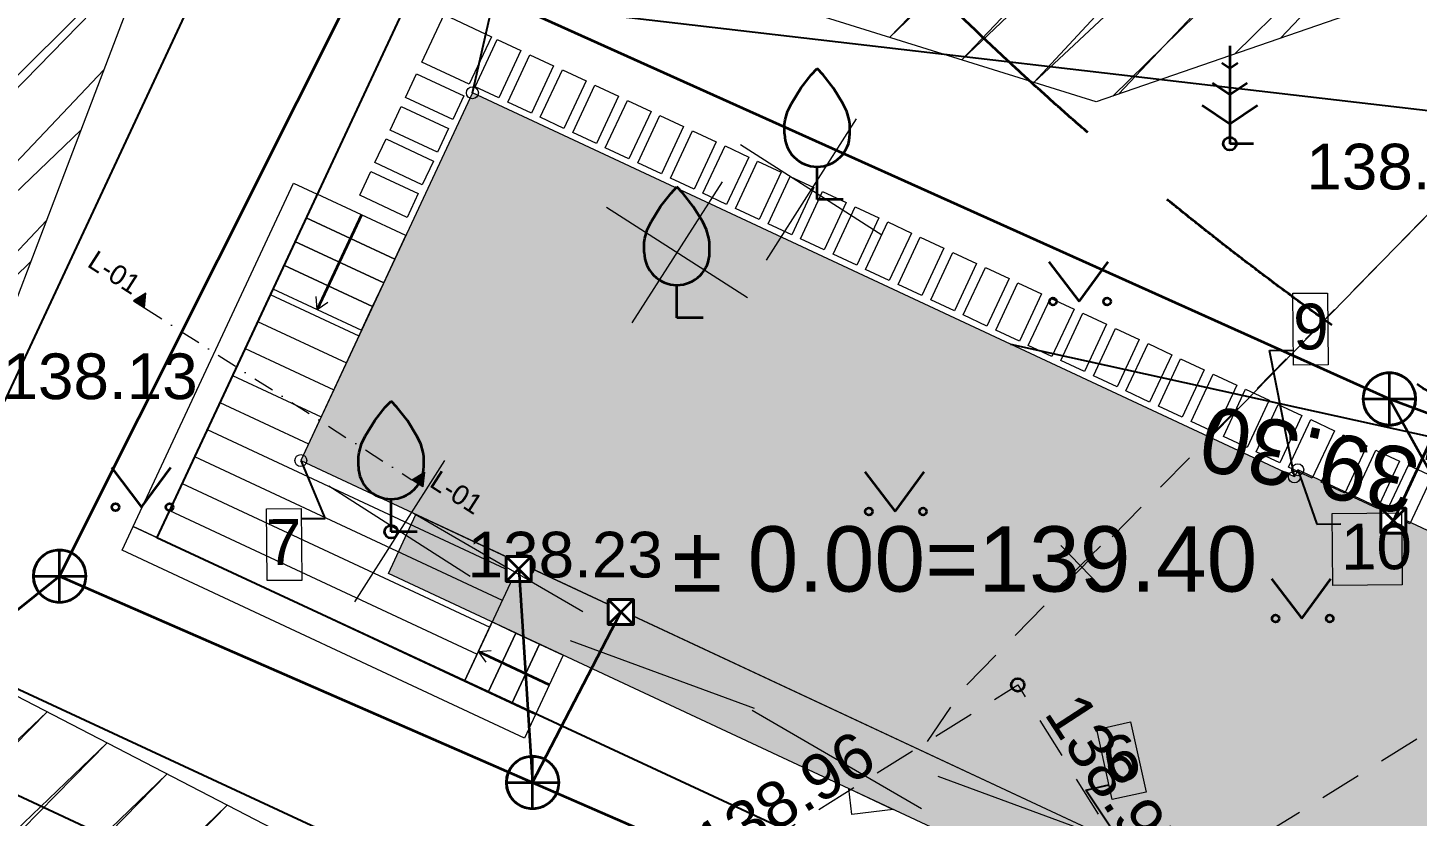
# Model space of a CAD drawing. Header units: millimetres. Extents: x 368386 to 996118, y -334862 to 250838.
# Drawn here: x 755429 to 776710, y -92788 to -80723 of the extents above; entities that cross this region are included whole.
import ezdxf

# ---------------------------------------------------------------- set-up
doc = ezdxf.new("R2010")
doc.units = ezdxf.units.MM
doc.header["$MEASUREMENT"] = 0
doc.set_wipeout_variables(frame=1)
for name, pattern in [('Dot & Dashed', [670.277762413025, 317.49999999993, -176.3888888888499, 0, -176.3888735242451]), ('HIDDEN', [4762.5, 3175, -1587.5]), ('Katkoviiva', [6000, 3000, -3000]), ('Long Dashed', [1058.3333015441901, 634.9999904632571, -423.333311080933]), ('Wipeout_Contour', [1000, 0, -1000])]:
    doc.linetypes.add(name, pattern=pattern)
for name, color, linetype, lineweight in [('_ASENDIPLAAN_Pen_No__1', 7, 'Continuous', 13), ('New__ASENDIPLAAN_Pen_No__1', 7, 'Continuous', 13), ('New__ASENDIPLAAN_Pen_No__101', 252, 'Continuous', 13), ('New__ASENDIPLAAN_Pen_No__20', 1, 'Continuous', 0), ('New_ei pindi_Pen_No__7', 7, 'Continuous', 35), ('New_HALJASTUS#1_Pen_No__7', 7, 'Continuous', 35), ('New_KANAL_ELEMENDID_Pen_No__7', 7, 'Continuous', 35), ('New_Kanal_proj_kinnistu_Pen_No__36', 34, 'Continuous', 35), ('New_Kanal_proj_kinnistu_Pen_No__75', 6, 'Continuous', 20), ('New_korgus-EH2000#1_Pen_No__1', 7, 'Continuous', 13), ('New_korgus-EH2000#1_Pen_No__7', 7, 'Continuous', 35), ('New_KTRASS_Pen_No__75', 6, 'Continuous', 20), ('New_LIKV_TORUSTIK_Pen_No__1', 7, 'Continuous', 13), ('New_likvideeritav_Pen_No__1', 7, 'Continuous', 13), ('New_PUU_Pen_No__7', 7, 'Continuous', 35), ('New_Sade_rek_Pen_No__84', 114, 'Continuous', 35), ('New_Shell - Roof_Pen_No__2', 8, 'Continuous', 15), ('New_Shell - Roof_Pen_No__22', 8, 'Continuous', 35), ('PP_Pen_No__1', 7, 'Continuous', 13)]:
    doc.layers.add(name, color=color, linetype=linetype, lineweight=lineweight)
for name, color, linetype in [('_uusvertikaal', 5, 'Continuous'), ('New_KANAL_ELEMENDID', 7, 'Continuous'), ('PP', 7, 'Continuous')]:
    doc.layers.add(name, color=color, linetype=linetype)
doc.layers.add('New__ASENDIPLAAN_Pen_No__63', color=7, linetype='Continuous', lineweight=18, true_color=0xff9955)
doc.styles.add('GENERATED_STYLE_1', font='arial.ttf')
doc.linetypes.add('Kanal11', pattern='A,0,[1,TRN_EP_AS-4-01_V01_Asendiplaan1.Shx,S=13.49206349206349,R=0,X=0,Y=0],-2650,0', length=2650)
doc.linetypes.add('Ristid', pattern='A,0,[3,TRN_EP_AS-4-01_V01_Asendiplaan1.Shx,S=2000,R=0,X=0,Y=0],-2000,0', length=2000)
doc.linetypes.add('Sade1', pattern='A,0,[5,TRN_EP_AS-4-01_V01_Asendiplaan1.Shx,S=13.49206349206349,R=0,X=0,Y=0],-2600,0', length=2600)
doc.dimstyles.new('GENERATED_STYLE__3', dxfattribs={"dimtxt": 0.18, "dimasz": 364.8, "dimexe": 0.18, "dimexo": 0.0625, "dimgap": 0, "dimtad": 0, "dimtih": 1, "dimtoh": 1, "dimdec": 4, "dimzin": 0, "dimdsep": 46, "dimcen": 0.09, "dimadec": 0, "dimazin": 0, "dimtfac": 1, "dimtdec": 4, "dimtmove": 0, "dimatfit": 3, "dimldrblk": 'ARROWHEAD_1', "dimfxl": 1, "dimtolj": 1, "dimtzin": 0, "dimarcsym": 0})

# ---------------------------------------------------------------- blocks, each defined once
blk = doc.blocks.new('ARROWHEAD_1')
at = {"color": 0, "linetype": 'Continuous', "lineweight": 0}
blk.add_line((0, 0), (-1, 0), dxfattribs=at)
blk.add_circle((0, 0), 0.25, dxfattribs=at)

msp = doc.modelspace()

# ---------------------------------------------------------------- hatches: boundary and pattern name
at = {"layer": 'New__ASENDIPLAAN_Pen_No__101', "linetype": 'Continuous', "lineweight": 13}
for points in [[(762239.0754608883, -81717.8073883311), (759611.2902526327, -87345.1423710473), (771498.7633813295, -92895.52809366302), (772187.9367185284, -93217.31034374949), (772005.8375157724, -93611.02457804781), (776372.9910122907, -105539.1490006911), (778222.9025688719, -104861.8549487247), (780292.6031712887, -110514.8841639626), (781662.7510877745, -110013.2423255468), (785091.104721607, -108758.0452778976), (783999.186293351, -105775.6589518863), (783017.96607535, -103095.6256405611), (783130.6510432892, -103054.3691497121), (779943.5871292617, -94349.4553874816), (783838.9499405967, -92923.27580814679), (784244.6823102512, -92054.40906088245), (779597.3865885144, -89879.39129515957), (777888.9866799245, -89086.5065368821), (777960.7616976176, -88927.05737923353), (777182.1131716396, -88562.8314138184), (774880.2353886385, -87486.08930257098), (774828.5836810434, -87596.69704159074), (770479.4059251536, -85565.77290522489)], [(783718.6851109391, -109260.5188344312), (783855.683524185, -110275.2764226526), (777844.2656786232, -112476.191129196), (770992.4465544535, -93762.71221928744), (760952.1495277428, -89074.22774211716), (761375.0248924212, -88168.64854912083), (772187.9367185284, -93217.31034374949), (772005.8375157723, -93611.02457804765), (776372.9910122914, -105539.149000691), (778222.9025688719, -104861.8549487247), (780292.6031712887, -110514.8841639626)]]:
    msp.add_hatch(color=252, dxfattribs=at).paths.add_polyline_path(points)
h = msp.add_hatch(dxfattribs=at)
h.set_pattern_fill('PLANK_FLOOR_0001', color=252, style=0, pattern_type=2)
h.set_pattern_definition([(334.9716365544365, (759852.4755336501, -89665.01993614182), (192.9184902022089, 413.1809000160686), [])])
h.paths.add_polyline_path([(759182.8905091009, -84717.12584927001), (760542.037354485, -85351.72574816272), (759611.2902526327, -87345.1423710473), (762963.855424976, -88910.49016744268), (762117.721696019, -90722.68709733806), (757406.0096782915, -88522.73940204998)])
at = {"layer": 'PP', "linetype": 'Continuous', "lineweight": 0, "true_color": 0x000000}
for points in [[(757047.5173624805, -84898.90569472144), (757215.7879520804, -85007.00291335229), (757239.7498759114, -84784.68371443704)], [(761482.130392035, -87747.70616151104), (761506.092315866, -87525.38696259579), (761313.8598024353, -87639.6089428802)]]:
    msp.add_hatch(color=18, dxfattribs=at).paths.add_polyline_path(points)

# ---------------------------------------------------------------- linework, layer by layer
at = {"layer": '_ASENDIPLAAN_Pen_No__1', "color": 7, "linetype": 'Continuous', "lineweight": 13, "flags": 128}
for points in [[(774805.9569064203, -84785.75578839036), (775337.1406976616, -84781.48000499781), (775345.9949816137, -85881.4543691335), (774814.8111903724, -85885.73015252604)], [(759086.0137867696, -88083.28963540289), (759617.1975780108, -88079.01385201012), (759626.0518619635, -89178.9882161458), (759094.8680707222, -89183.26399953857)], [(771800.6743180695, -91458.87006839334), (772319.4437169667, -91344.62115956369), (772556.0301356702, -92418.88782412377), (772037.2607367729, -92533.13673295343)]]:
    msp.add_lwpolyline(points, close=True, dxfattribs=at)
at = {"layer": 'New__ASENDIPLAAN_Pen_No__1', "color": 7, "linetype": 'Continuous', "lineweight": 13, "flags": 128}
for points in [[(761804.4115205803, -80521.52087538555), (762529.2743148569, -80860.00858487262), (762190.7786165026, -81584.88848710476), (761465.9158222261, -81246.40077761785)], [(762281.3781943547, -81627.20600808796), (762619.8316859374, -80902.32723612984), (762982.2710719159, -81071.55398192105), (762643.8175803333, -81796.43275387923)], [(762779.7323500754, -81859.89278355072), (763118.1858416582, -81135.01401159284), (763480.6252276365, -81304.24075738406), (763142.1717360541, -82029.11952934205)], [(761381.2938948543, -81427.61647618681), (762106.1566891308, -81766.10418567373), (761936.9128343876, -82128.5355828117), (761212.050040111, -81790.0478733248)], [(763278.0865057962, -82092.57955901376), (763616.5399973786, -81367.7007870557), (763978.9793833576, -81536.92753284691), (763640.5258917748, -82261.80630480505)], [(763776.4406615171, -82325.26633447685), (764114.8941530996, -81600.38756251865), (764477.3335390784, -81769.61430830983), (764138.8800474955, -82494.49308026789)], [(762239.0754608883, -81717.8073883311), (759611.2902526327, -87345.1423710473), (771498.7633813295, -92895.52809366302), (772187.9367185284, -93217.31034374949), (772005.8375157724, -93611.02457804781), (776372.9910122907, -105539.1490006911), (778222.9025688719, -104861.8549487247), (780292.6031712887, -110514.8841639626), (781662.7510877745, -110013.2423255468), (785091.104721607, -108758.0452778976), (783999.186293351, -105775.6589518863), (783017.96607535, -103095.6256405611), (783130.6510432892, -103054.3691497121), (779943.5871292617, -94349.4553874816), (783838.9499405967, -92923.27580814679), (784244.6823102512, -92054.40906088245), (779597.3865885144, -89879.39129515957), (777888.9866799245, -89086.5065368821), (777960.7616976176, -88927.05737923353), (777182.1131716396, -88562.8314138184), (774880.2353886385, -87486.08930257098), (774828.5836810434, -87596.69704159074), (770479.4059251536, -85565.77290522489)], [(761148.5835945823, -81925.95964725154), (761873.4463888586, -82264.4473567384), (761704.2025341155, -82626.8787538763), (760979.339739839, -82288.39104438953)], [(764274.7948172379, -82557.95310993955), (764613.2483088203, -81833.07433798142), (764975.687694799, -82002.30108377275), (764637.2342032164, -82727.1798557308)], [(764773.1489729584, -82790.63988540244), (765111.6024645413, -82065.76111344452), (765474.0418505196, -82234.98785923555), (765135.5883589373, -82959.86663119365)], [(765271.5031286792, -83023.32666086522), (765609.9566202618, -82298.44788890716), (765972.3960062407, -82467.6746346984), (765633.9425146581, -83192.55340665678)], [(760915.8732943103, -82424.30281831628), (761640.7360885867, -82762.79052780302), (761471.4922338434, -83125.221924941), (760746.6294395671, -82786.73421545411)], [(765769.8572844003, -83256.01343632831), (766108.3107759826, -82531.1346643702), (766470.7501619615, -82700.36141016141), (766132.2966703788, -83425.24018211961)], [(766268.2114401207, -83488.70021179118), (766606.6649317035, -82763.821439833), (766969.1043176822, -82933.04818562433), (766630.6508260996, -83657.9269575823)], [(760683.1629940383, -82922.64598938062), (761408.0257883148, -83261.1336988675), (761238.7819335717, -83623.5650960055), (760513.9191392951, -83285.07738651859)], [(759859.7974922669, -83267.3683053535), (757406.0096782917, -88522.73940204953), (757043.5702923125, -88353.51265625861), (759497.3581062878, -83098.1415595622)], [(766766.5655958415, -83721.386987254), (767105.0190874244, -82996.5082152961), (767467.4584734029, -83165.73496108715), (767129.0049818204, -83890.6137330452)], [(759690.5707464754, -83629.80769133245), (761049.7175918595, -84264.40759022557), (761218.944337651, -83901.9682042466), (759859.7974922669, -83267.36830535356)], [(767264.9197515622, -83954.07376271691), (767603.373243145, -83229.19499075886), (767965.8126291237, -83398.42173655007), (767627.3591375413, -84123.3005085083)], [(759521.3440006837, -83992.24707731187), (760880.4908460681, -84626.84697620469), (761049.7175918596, -84264.40759022563), (759690.5707464754, -83629.80769133245)], [(767763.2739072833, -84186.76053817978), (768101.7273988657, -83461.8817662218), (768464.1667848444, -83631.10851201299), (768125.713293262, -84355.98728397104)], [(768261.628063004, -84419.4473136428), (768600.0815545866, -83694.56854168476), (768962.5209405655, -83863.79528747596), (768624.0674489826, -84588.6740594339)], [(759352.1172548925, -84354.68646329059), (760711.2641002766, -84989.28636218372), (760880.4908460681, -84626.84697620475), (759521.3440006841, -83992.24707731171)], [(768759.9822187247, -84652.1340891056), (769098.4357103076, -83927.25531714757), (769460.8750962861, -84096.48206293894), (769122.4216047034, -84821.3608348967)], [(769258.3363744454, -84884.82086456838), (769596.7898660281, -84159.94209261046), (769959.229252007, -84329.16883840167), (769620.7757604242, -85054.04761035988)], [(759182.8905091009, -84717.12584927001), (760542.0373544852, -85351.72574816283), (760711.2641002767, -84989.28636218378), (759352.1172548925, -84354.68646329059)], [(769756.6905301663, -85117.50764003144), (770095.144021749, -84392.6288680733), (770457.5834077274, -84561.85561386457), (770119.129916145, -85286.73438582277)], [(770255.0446858872, -85350.19441549429), (770593.4981774697, -84625.31564353645), (770955.9375634483, -84794.54238932763), (770617.4840718659, -85519.4211612855)], [(759182.8905091009, -84717.12584927001), (760542.037354485, -85351.72574816272), (759611.2902526327, -87345.1423710473), (762963.855424976, -88910.49016744268), (762117.721696019, -90722.68709733806), (757406.0096782915, -88522.73940204998)], [(770753.398841608, -85582.8811909571), (771091.8523331905, -84858.00241899927), (771454.2917191692, -85027.22916479043), (771115.8382275866, -85752.1079367483)], [(771251.7529973285, -85815.56796641999), (771590.2064889112, -85090.68919446196), (771952.64587489, -85259.91594025328), (771614.1923833071, -85984.79471221151)], [(771750.1071530494, -86048.25474188305), (772088.560644632, -85323.37596992485), (772451.0000306106, -85492.60271571629), (772112.5465390282, -86217.48148767426)], [(772248.4613087702, -86280.94151734584), (772586.9148003528, -85556.06274538791), (772949.3541863315, -85725.28949117912), (772610.9006947491, -86450.16826313708)], [(772746.8154644909, -86513.62829280867), (773085.2689560736, -85788.74952085085), (773447.7083420523, -85957.97626664194), (773109.2548504695, -86682.85503859994)], [(773245.1696202116, -86746.3150682716), (773583.6231117941, -86021.4362963136), (773946.0624977731, -86190.66304210486), (773607.6090061903, -86915.54181406304)], [(773743.5237759323, -86979.0018437346), (774081.977267515, -86254.12307177646), (774444.4166534938, -86423.3498175679), (774105.9631619112, -87148.22858952584)], [(774241.8779316533, -87211.68861919745), (774580.331423236, -86486.80984723952), (774942.7708092146, -86656.0365930307), (774604.3173176319, -87380.91536498866)], [(774740.2320873741, -87444.37539466025), (775078.6855789566, -86719.49662270231), (775441.1249649352, -86888.72336849364), (775102.6714733526, -87613.60214045146)], [(775238.5862430946, -87677.06217012326), (775577.0397346773, -86952.18339816511), (775939.479120656, -87121.41014395644), (775601.0256290733, -87846.28891591459)], [(775736.9403988154, -87909.74894558621), (776075.3938903982, -87184.87017362803), (776437.833276377, -87354.09691941936), (776099.3797847941, -88078.97569137742)], [(776235.2945545365, -88142.43572104894), (776573.748046119, -87417.55694909109), (776936.1874320977, -87586.78369488228), (776597.733940515, -88311.66246684021)], [(783718.6851109391, -109260.5188344312), (783855.683524185, -110275.2764226526), (777844.2656786232, -112476.191129196), (770992.4465544535, -93762.71221928744), (760952.1495277428, -89074.22774211716), (761375.0248924212, -88168.64854912083), (772187.9367185284, -93217.31034374949), (772005.8375157723, -93611.02457804765), (776372.9910122914, -105539.149000691), (778222.9025688719, -104861.8549487247), (780292.6031712887, -110514.8841639626)], [(757043.5702923125, -88353.51265625861), (763205.0232500108, -91230.40289321257), (763035.7944125164, -91592.84130254625), (756874.3414548178, -88715.95106559232)], [(762117.721696019, -90722.68709733806), (762541.0294955707, -89816.18179441612), (762903.4610680479, -89985.42527367476), (762480.1532684962, -90891.93057659714)], [(762480.1532684962, -90891.93057659714), (762903.4610680478, -89985.42527367522), (763265.8926405251, -90154.66875293387), (762842.5848409733, -91061.17405585622)], [(762842.5848409733, -91061.17405585622), (763265.8926405249, -90154.66875293427), (763628.3242130021, -90323.91223219293), (763205.0164134502, -91230.4175351153)], [(768682.9329565453, -92684.24624943179), (768052.1353206503, -92763.22383640974), (768002.4421972444, -92366.32259951998)]]:
    msp.add_lwpolyline(points, close=True, dxfattribs=at)
at = {"layer": 'New__ASENDIPLAAN_Pen_No__20', "color": 1, "linetype": 'Continuous', "lineweight": 0}
for p, q in [((768119.0700413891, -82116.4370925551), (766737.0422831248, -84279.1183268795)), ((766346.715545095, -82506.76383058484), (768509.396779419, -83888.79158884972)), ((766062.639588301, -83077.71121140203), (764680.6118300366, -85240.39244572642)), ((764290.2850920068, -83468.03794943176), (766452.9663263309, -84850.06570769666)), ((761813.6517978456, -87344.04378557243), (760431.6240395813, -89506.72501989682)), ((760041.2973015514, -87734.37052360215), (762203.9785358756, -89116.39828186705))]:
    msp.add_line(p, q, dxfattribs=at)
at = {"layer": 'New__ASENDIPLAAN_Pen_No__63', "color": 21, "linetype": 'Long Dashed', "lineweight": 18, "true_color": 0xff9955, "flags": 128}
msp.add_lwpolyline([(771359.4469078195, -100597.1704828675), (769046.0939498695, -96910.87955097953), (767772.6257092396, -97710.05182854185), (765455.6257092005, -93990.0518278713), (770590.6257092098, -90779.05182774464), (772669.4861440298, -94116.71294878522), (777517.625709235, -91097.05182771484), (780924.6257092415, -96526.05182818422), (779536.6930580309, -97418.32026048849), (781109.625709181, -99791.05182784895), (775181.6257092247, -103547.0518279011), (772731.6257092713, -99736.05182814697)], close=True, dxfattribs=at)
at = {"layer": 'New_HALJASTUS#1_Pen_No__7', "color": 7, "linetype": 'Continuous', "lineweight": 35}
for p, q in [((771068.7634425082, -84305.28306729445), (771532.1682221799, -84911.98935221235)), ((771532.1682221799, -84911.98935221235), (771977.7497411084, -84305.28306729445)), ((756710.0249743632, -87452.40382711688), (757173.4297540348, -88059.11011203477)), ((757173.4297540348, -88059.11011203477), (757619.0112729634, -87452.40382711688)), ((768249.4677615429, -87517.96884323756), (768712.8725412146, -88124.67512815545)), ((768712.8725412146, -88124.67512815545), (769158.4540601431, -87517.96884323756)), ((774478.1442657656, -89157.09423880378), (774941.5490454372, -89763.80052372167)), ((774941.5490454372, -89763.80052372167), (775387.1305643658, -89157.09423880378))]:
    msp.add_line(p, q, dxfattribs=at)
for centre in [(771131.1448552257, -84911.98935221235), (771959.9264803652, -84911.98935221235), (756772.4063870807, -88059.11011203477), (757601.1880122202, -88059.11011203477), (768311.8491742604, -88124.67512815545), (769140.6307993999, -88124.67512815545), (774540.5256784831, -89763.80052372167), (775369.3073036226, -89763.80052372167)]:
    msp.add_circle(centre, 55.00591521184057, dxfattribs=at)
at = {"layer": 'New_korgus-EH2000#1_Pen_No__7', "color": 7, "linetype": 'Continuous', "lineweight": 35}
for centre in [(773839.6257092787, -82497.05182808737), (760993.6257092592, -88435.05182816932), (770590.6257092098, -90779.05182774464)]:
    msp.add_circle(centre, 99.99999997671694, dxfattribs=at)
at = {"layer": 'New_likvideeritav_Pen_No__1', "color": 7, "linetype": 'Continuous', "lineweight": 13, "flags": 128}
for points in [[(771856.9703161964, -88653.4677120207), (771240.385529284, -89251.3744226007)], [(771847.6312780302, -89260.713459952), (771249.7245674502, -88644.12867373807)]]:
    msp.add_lwpolyline(points, dxfattribs=at)
at = {"layer": 'New_PUU_Pen_No__7', "color": 7, "linetype": 'Continuous', "lineweight": 35}
for p, q in [((773839.6257092787, -80997.05182808737), (773839.6257092787, -82497.05182808737)), ((773839.6257092787, -81347.05182771484), (773715.2074451402, -81264.10631883243)), ((773964.0439734173, -81264.10631883243), (773839.6257092787, -81347.05182771484)), ((773839.6257092787, -81747.05182808737), (773573.0151433342, -81569.31145071337)), ((774106.2362752233, -81569.31145071337), (773839.6257092787, -81747.05182808737)), ((773415.3616405635, -81907.70289349655), (773839.6257092787, -82190.5456059734)), ((773839.6257092787, -82190.5456059734), (774263.889777994, -81907.70289349655)), ((774199.6257092648, -82497.05182808737), (773839.6257092787, -82497.05182808737)), ((767519.6257092135, -83348.05182787875), (767519.6257092135, -82848.05182787875)), ((767919.6257092368, -83348.05182787875), (767519.6257092135, -83348.05182787875)), ((765371.6257091688, -85159.0518285642), (765371.6257091688, -84659.0518285642)), ((765771.6257091921, -85159.0518285642), (765371.6257091688, -85159.0518285642)), ((760993.6257092592, -88435.05182816932), (760993.6257092592, -87935.05182816932)), ((761393.6257092825, -88435.05182816932), (760993.6257092592, -88435.05182816932))]:
    msp.add_line(p, q, dxfattribs=at)
at = {"layer": 'New_PUU_Pen_No__7', "color": 7, "linetype": 'Continuous', "lineweight": 35, "flags": 128}
for points in [[(767019.6257092135, -82348.05182787875), (767019.6257092135, -82198.05182750622), (767029.6257092229, -82133.05182802776), (767064.6257092555, -82003.05182813952), (767124.6257091949, -81883.05182802776), (767269.6257092135, -81648.05182769248), (767429.6257092461, -81443.05182761798), (767519.6257092135, -81348.05182787875)], [(768019.6257092135, -82348.05182787875), (768019.6257092135, -82198.05182750622), (768009.6257092042, -82133.05182802776), (767974.6257091716, -82003.05182813952), (767914.6257092322, -81883.05182802776), (767769.6257092135, -81648.05182769248), (767609.625709181, -81443.05182761798), (767519.6257092135, -81348.05182787875)], [(764871.6257091688, -84159.0518285642), (764871.6257091688, -84009.05182819167), (764881.6257091782, -83944.05182871321), (764916.6257092108, -83814.05182882497), (764976.6257091502, -83694.05182871321), (765121.6257091688, -83459.05182837794), (765281.6257092014, -83254.05182830343), (765371.6257091688, -83159.0518285642)], [(765871.6257091688, -84159.0518285642), (765871.6257091688, -84009.05182819167), (765861.6257091595, -83944.05182871321), (765826.6257091269, -83814.05182882497), (765766.6257091875, -83694.05182871321), (765621.6257091688, -83459.05182837794), (765461.6257091362, -83254.05182830343), (765371.6257091688, -83159.0518285642)], [(760493.6257092592, -87435.05182816932), (760493.6257092592, -87285.0518277968), (760503.6257092685, -87220.05182831833), (760538.6257093011, -87090.05182843009), (760598.6257092406, -86970.05182831833), (760743.6257092592, -86735.05182798306), (760903.6257092918, -86530.05182790855), (760993.6257092592, -86435.05182816932)], [(761493.6257092592, -87435.05182816932), (761493.6257092592, -87285.0518277968), (761483.6257092499, -87220.05182831833), (761448.6257092173, -87090.05182843009), (761388.6257092778, -86970.05182831833), (761243.6257092592, -86735.05182798306), (761083.6257092266, -86530.05182790855), (760993.6257092592, -86435.05182816932)]]:
    msp.add_lwpolyline(points, dxfattribs=at)
at = {"layer": 'New_PUU_Pen_No__7', "color": 7, "linetype": 'Continuous', "lineweight": 35}
for centre in [(767519.6257092135, -82348.05182787875), (765371.6257091688, -84159.0518285642), (760993.6257092592, -87435.05182816932)]:
    msp.add_arc(centre, 500, 180, 0, dxfattribs=at)
at = {"layer": 'New_Shell - Roof_Pen_No__2', "color": 8, "linetype": 'Continuous', "lineweight": 15}
for p, q in [((759862.463931793, -85034.42579871637), (759845.1313815602, -84835.17832764729)), ((759862.463931793, -85034.42579871637), (760026.3510745498, -84919.791700543)), ((762329.3755957949, -90269.43444587708), (762528.623866887, -90252.11109482044)), ((762329.3755957949, -90269.43444587708), (762444.0021272575, -90433.32688105905))]:
    msp.add_line(p, q, dxfattribs=at)
at = {"layer": 'New_Shell - Roof_Pen_No__22', "color": 8, "linetype": 'Continuous', "lineweight": 35}
for p, q in [((760539.3709149589, -83584.66825480008), (759862.463931793, -85034.42579871637)), ((763416.6703132262, -90777.16488365411), (762329.3755957949, -90269.43444587708))]:
    msp.add_line(p, q, dxfattribs=at)
at = {"layer": 'PP_Pen_No__1', "color": 7, "linetype": 'Dot & Dashed', "lineweight": 13}
msp.add_line((757215.7879520804, -85007.00291335229), (761313.8598024353, -87639.6089428802), dxfattribs=at)
at = {"layer": 'PP_Pen_No__1', "color": 7, "linetype": 'Continuous', "lineweight": 13, "flags": 128}
for points in [[(757047.5173624805, -84898.90569472144), (757215.7879520804, -85007.00291335229), (757239.7498759114, -84784.68371443704)], [(761482.130392035, -87747.70616151104), (761313.8598024353, -87639.6089428802), (761506.092315866, -87525.38696259579)]]:
    msp.add_lwpolyline(points, close=True, dxfattribs=at)

# ---------------------------------------------------------------- texts
at = {"layer": '_ASENDIPLAAN_Pen_No__1', "color": 7, "linetype": 'Continuous', "lineweight": 13, "char_height": 700.0000000000002, "style": 'GENERATED_STYLE_1'}
for s, insert, attachment_point, rotation in [('\\A1;9', (774812.9720113284, -85657.24755467569), 7, 0.46119451589819327), ('\\A1;7', (759618.4854621504, -88239.00866865879), 3, 0.4611945159220601), ('\\A1;6', (771988.1178827902, -92309.99404317304), 7, 12.420021719111402)]:
    msp.add_mtext(s, dxfattribs=dict(at, insert=insert, attachment_point=attachment_point, rotation=rotation))
at = {"layer": 'New__ASENDIPLAAN_Pen_No__1', "color": 7, "linetype": 'Continuous', "lineweight": 13, "insert": (769780.0060440439, -88351.35323392646), "char_height": 999.9999999999997, "attachment_point": 2, "style": 'GENERATED_STYLE_1'}
msp.add_mtext('\\A1;± 0.00=139.40', dxfattribs=at)
at = {"layer": 'New_korgus-EH2000#1_Pen_No__1', "color": 7, "linetype": 'Continuous', "lineweight": 13, "char_height": 700.0000000000001, "attachment_point": 1, "style": 'GENERATED_STYLE_1'}
for s, insert in [('\\A1; 138.35 ', (774739.625709302, -82497.05182793835)), ('\\A1; 138.13 ', (754769.6257092135, -85706.05182773719)), ('\\A1; 138.23 ', (761893.6257092825, -88435.05182802031))]:
    msp.add_mtext(s, dxfattribs=dict(at, insert=insert))
for s, insert, rotation in [('\\A1; 138.97 ', (771421.3192560854, -90604.44704508876), 302.98740163482853), ('\\A1; 138.96 ', (765330.65527251, -93164.92621196975), 31.853438246528977)]:
    msp.add_mtext(s, dxfattribs=dict(at, insert=insert, rotation=rotation))
at = {"layer": 'PP_Pen_No__1', "color": 7, "lineweight": 13, "char_height": 300.0000000000001, "style": 'GENERATED_STYLE_1'}
for insert, attachment_point, rotation in [((757025.2528797921, -84822.55273693567), 9, 327.2832645546545), ((761560.8282631065, -87736.21153490378), 7, 327.28326455465753)]:
    msp.add_mtext('\\A1;\\pt0;L-01', dxfattribs=dict(at, insert=insert, attachment_point=attachment_point, rotation=rotation))

# ---------------------------------------------------------------- leaders
at = {"layer": '_ASENDIPLAAN_Pen_No__1', "color": 7, "linetype": 'Continuous', "lineweight": 13, "annotation_type": 0, "has_hookline": 1}
for points, hookline_direction, text_width, horizontal_direction in [([(762239.0754608883, -81717.8073883311), (762591.5141749085, -80180.68730921764), (762226.7259929496, -80183.62368505573)], 1, 461.255115961801, (0.9999676040542197, 0.008049275871981428, 0)), ([(774828.5836810434, -87596.69704159074), (774448.1838293695, -85660.18393051384), (774812.9720113284, -85657.24755467569)], 0, 460.3001364256482, (0.9999676040542185, 0.008049275872136852, 0)), ([(759611.2902526327, -87345.1423710473), (759983.2736441094, -88236.07229282048), (759618.4854621504, -88239.00866865879)], 1, 453.1377899045022, (0.9999676040542151, 0.008049275872553396, 0)), ([(772187.9367185284, -93217.31034374949), (771631.8552313311, -92388.45398948537), (771988.1178827902, -92309.99404317304)], 0, 462.2100954979538, (0.9765971805348043, 0.2150766072158265, 0))]:
    msp.add_leader(points, dimstyle='GENERATED_STYLE__3', dxfattribs=dict(at, hookline_direction=hookline_direction, text_width=text_width, horizontal_direction=horizontal_direction))

# ---------------------------------------------------------------- wipeouts: each hides what was drawn before it
at = {"color": 254, "linetype": 'Wipeout_Contour', "lineweight": 0, "ltscale": 24356849.21947278}
msp.add_wipeout([(756316.7868031265, -89075.10515536467), (756301.4150274062, -88997.82602071116), (756271.2622047943, -88925.03066781262), (756227.487091262, -88859.51658013562), (756171.771939898, -88803.80142900447), (756106.2578526867, -88760.02631570498), (756033.4624993225, -88729.8734928603), (755956.1833644361, -88714.50171667436), (755877.3902417702, -88714.50171667436), (755800.1111068839, -88729.8734928603), (755727.3157535197, -88760.02631570498), (755661.8016663083, -88803.80142900447), (755606.0865149443, -88859.51658013562), (755562.311401412, -88925.03066781262), (755532.1585788002, -88997.82602071116), (755516.7868030799, -89075.10515536467), (755516.7868030799, -89153.89827872912), (755532.1585788002, -89231.17741338263), (755562.311401412, -89303.97276628116), (755606.0865149443, -89369.48685395817), (755661.8016663083, -89425.20200508932), (755727.3157535197, -89468.97711838881), (755800.1111068839, -89499.12994123349), (755877.3902417702, -89514.50171741942), (755956.1833644361, -89514.50171741942), (756033.4624993225, -89499.12994123349), (756106.2578526867, -89468.97711838881), (756171.771939898, -89425.20200508932), (756227.487091262, -89369.48685395817), (756271.2622047943, -89303.97276628116), (756301.4150274062, -89231.17741338263), (756316.7868031265, -89153.89827872912)], dxfattribs=at).dxf.layer = 'New_KANAL_ELEMENDID'

# ---------------------------------------------------------------- next in the draw order: linework, layer by layer
at = {"layer": 'New_KANAL_ELEMENDID_Pen_No__7', "color": 7, "linetype": 'Continuous', "lineweight": 35}
for p, q in [((755916.7868031032, -89514.50171741942), (755916.7868031032, -88714.50171667436)), ((755516.7868030799, -89114.5017170469), (756316.7868031265, -89114.5017170469))]:
    msp.add_line(p, q, dxfattribs=at)
at = {"layer": 'New_KANAL_ELEMENDID_Pen_No__7', "color": 7, "linetype": 'Continuous', "lineweight": 35, "flags": 128}
msp.add_lwpolyline([(756316.7868031265, -89075.10515536467), (756301.4150274062, -88997.82602071116), (756271.2622047943, -88925.03066781262), (756227.487091262, -88859.51658013562), (756171.771939898, -88803.80142900447), (756106.2578526867, -88760.02631570498), (756033.4624993225, -88729.8734928603), (755956.1833644361, -88714.50171667436), (755877.3902417702, -88714.50171667436), (755800.1111068839, -88729.8734928603), (755727.3157535197, -88760.02631570498), (755661.8016663083, -88803.80142900447), (755606.0865149443, -88859.51658013562), (755562.311401412, -88925.03066781262), (755532.1585788002, -88997.82602071116), (755516.7868030799, -89075.10515536467), (755516.7868030799, -89153.89827872912), (755532.1585788002, -89231.17741338263), (755562.311401412, -89303.97276628116), (755606.0865149443, -89369.48685395817), (755661.8016663083, -89425.20200508932), (755727.3157535197, -89468.97711838881), (755800.1111068839, -89499.12994123349), (755877.3902417702, -89514.50171741942), (755956.1833644361, -89514.50171741942), (756033.4624993225, -89499.12994123349), (756106.2578526867, -89468.97711838881), (756171.771939898, -89425.20200508932), (756227.487091262, -89369.48685395817), (756271.2622047943, -89303.97276628116), (756301.4150274062, -89231.17741338263), (756316.7868031265, -89153.89827872912)], close=True, dxfattribs=at)
at = {"layer": 'New_KANAL_ELEMENDID_Pen_No__7', "color": 7, "linetype": 'Continuous', "lineweight": 35}
msp.add_circle((755916.7868031032, -89114.5017170469), 401.9354289630428, dxfattribs=at)
at = {"layer": 'New_Sade_rek_Pen_No__84', "color": 114, "linetype": 'Sade1', "lineweight": 35}
for points in [[(755916.7868031032, -89114.5017170469), (760772.1111142851, -79427.8449933166)], [(737420.9662515746, -103948.974595883), (755916.7868031032, -89114.5017170469)]]:
    msp.add_lwpolyline(points, dxfattribs=at)

# ---------------------------------------------------------------- next in the draw order: wipeouts: each hides what was drawn before it
at = {"color": 254, "linetype": 'Wipeout_Contour', "lineweight": 0, "ltscale": 24994466.97785621}
msp.add_wipeout([(776683.4890603164, -86362.50697217236), (776668.1172845961, -86285.22783751885), (776637.9644619842, -86212.43248462031), (776594.1893484519, -86146.9183969433), (776538.4741970879, -86091.20324581215), (776472.9601098766, -86047.42813251266), (776400.1647565124, -86017.27530966798), (776322.885621626, -86001.90353348205), (776244.0924989601, -86001.90353348205), (776166.8133640738, -86017.27530966798), (776094.0180107096, -86047.42813251266), (776028.5039234982, -86091.20324581215), (775972.7887721342, -86146.9183969433), (775929.0136586019, -86212.43248462031), (775898.86083599, -86285.22783751885), (775883.4890602698, -86362.50697217236), (775883.4890602698, -86441.3000955368), (775898.86083599, -86518.57923019031), (775929.0136586019, -86591.37458308885), (775972.7887721342, -86656.88867076585), (776028.5039234982, -86712.603821897), (776094.0180107096, -86756.3789351965), (776166.8133640738, -86786.53175804118), (776244.0924989601, -86801.90353422711), (776322.885621626, -86801.90353422711), (776400.1647565124, -86786.53175804118), (776472.9601098766, -86756.3789351965), (776538.4741970879, -86712.603821897), (776594.1893484519, -86656.88867076585), (776637.9644619842, -86591.37458308885), (776668.1172845961, -86518.57923019031), (776683.4890603164, -86441.3000955368)], dxfattribs=at).dxf.layer = 'New_KANAL_ELEMENDID'
at = {"color": 254, "linetype": 'Wipeout_Contour', "lineweight": 0, "ltscale": 3125389.77630453}
msp.add_wipeout([(776154.0863825317, -88074.73716187576), (776154.0863825317, -88458.19221298496), (776537.5414343394, -88458.19221298496), (776537.5414343394, -88074.73716187576)], dxfattribs=at).dxf.layer = 'New_KANAL_ELEMENDID'
at = {"color": 254, "linetype": 'Wipeout_Contour', "lineweight": 0, "ltscale": 3072490.597714753}
msp.add_wipeout([(762756.633485838, -88814.82386823097), (762756.633485838, -89198.27891934017), (763140.0885376456, -89198.27891934017), (763140.0885376456, -88814.82386823097)], dxfattribs=at).dxf.layer = 'New_KANAL_ELEMENDID'
at = {"color": 254, "linetype": 'Wipeout_Contour', "lineweight": 0, "ltscale": 3079010.108131348}
msp.add_wipeout([(764320.6051117118, -89473.25624387065), (764320.6051117118, -89856.71129497985), (764704.0601635195, -89856.71129497985), (764704.0601635195, -89473.25624387065)], dxfattribs=at).dxf.layer = 'New_KANAL_ELEMENDID'
at = {"color": 254, "linetype": 'Wipeout_Contour', "lineweight": 0, "ltscale": 24599005.78472688}
msp.add_wipeout([(763560.9236035339, -92232.58312373707), (763545.5518278136, -92155.30398908356), (763515.3990052018, -92082.50863618503), (763471.6238916694, -92016.99454850802), (763415.9087403055, -91961.27939737687), (763350.3946530941, -91917.50428407738), (763277.5992997299, -91887.3514612327), (763200.3201648436, -91871.97968504677), (763121.5270421776, -91871.97968504677), (763044.2479072913, -91887.3514612327), (762971.4525539271, -91917.50428407738), (762905.9384667157, -91961.27939737687), (762850.2233153518, -92016.99454850802), (762806.4482018194, -92082.50863618503), (762776.2953792076, -92155.30398908356), (762760.9236034873, -92232.58312373707), (762760.9236034873, -92311.37624710152), (762776.2953792076, -92388.65538175503), (762806.4482018194, -92461.45073465357), (762850.2233153518, -92526.96482233057), (762905.9384667157, -92582.67997346172), (762971.4525539271, -92626.45508676121), (763044.2479072913, -92656.6079096059), (763121.5270421776, -92671.97968579183), (763200.3201648436, -92671.97968579183), (763277.5992997299, -92656.6079096059), (763350.3946530941, -92626.45508676121), (763415.9087403055, -92582.67997346172), (763471.6238916694, -92526.96482233057), (763515.3990052018, -92461.45073465357), (763545.5518278136, -92388.65538175503), (763560.9236035339, -92311.37624710152)], dxfattribs=at).dxf.layer = 'New_KANAL_ELEMENDID'

# ---------------------------------------------------------------- next in the draw order: hatches: boundary and pattern name
at = {"layer": 'New_Kanal_proj_kinnistu_Pen_No__75', "linetype": 'Continuous', "lineweight": 20}
h = msp.add_hatch(dxfattribs=at)
h.set_pattern_fill('JIS_LC_20_0001', color=6, style=0, pattern_type=2)
h.set_pattern_definition([(45, (-640523628.114811, -6432857147.434388), (-707.1067811865477, 707.1067811865477), []), (45, (-640523608.114811, -6432857147.434388), (-707.1067811865477, 707.1067811865477), [])])
h.paths.add_polyline_path([(735416.1197426106, -83585.6444998766), (738688.8578199391, -88901.11742123315), (740282.7151112101, -93495.77445025841), (762393.0659326102, -102888.2731371681), (767213.9073631802, -98868.16681876132), (766796.860076192, -96918.72282094607), (753132.031325305, -89848.88133268157), (753790.9949782147, -88705.23030358652), (756947.5268803613, -80445.12962038911), (760695.9097462782, -78079.13042838968), (766141.0348148161, -80089.18222460247), (771794.2518008017, -81856.64327769823), (775609.3057731009, -80539.71236805714), (775886.7616630701, -76623.57370510048), (774083.2826070796, -69934.95013612605), (771097.2923198092, -73469.79860450423), (766002.3029270192, -77455.32040438897), (758961.7946628091, -75757.17157545782), (756074.5693125605, -72853.92759601868)])

# ---------------------------------------------------------------- next in the draw order: linework, layer by layer
at = {"layer": '_ASENDIPLAAN_Pen_No__1', "color": 7, "linetype": 'Continuous', "lineweight": 13, "flags": 128}
msp.add_lwpolyline([(775408.2223470162, -88156.11795669905), (776470.5979292395, -88147.56632551973), (776479.4522131917, -89247.5406896554), (775417.0766309684, -89256.09232083472)], close=True, dxfattribs=at)
at = {"layer": '_uusvertikaal', "color": 5}
for points in [[(757068.5218500327, -75063.88740926697), (750076.3448517061, -90039.07453795806), (764952.6147945164, -96985.06537073561), (769832.0385667655, -135957.2513957156)], [(759186.1525401575, -77619.53517898676), (753415.7958294915, -89977.94251939049), (766338.050205032, -95976.4957306503), (771352.0334666418, -136023.4146945107)], [(780077.5551931596, -82365.17900457258), (761303.7832302822, -80175.18294870653), (757406.1345846686, -88522.80027073984), (769108.3781441144, -93955.02042694786), (772052.7513949818, -117471.8673776865), (787306.4388784906, -111887.1508921787)]]:
    msp.add_lwpolyline(points, dxfattribs=at)
at = {"layer": '_uusvertikaal'}
msp.add_lwpolyline([(770479.4059251536, -85565.77290522489), (777827.5166796622, -87180.70467354919), (785789.2048881226, -90904.91845847658), (782290.5391696056, -98141.97895276675), (786392.7310353965, -109346.4065055947), (783855.6835248236, -110275.2764273835)], dxfattribs=at)
at = {"layer": 'New__ASENDIPLAAN_Pen_No__1', "color": 7, "linetype": 'Katkoviiva', "lineweight": 13}
for p, q in [((761335.5832645615, -88150.23283993031), (770992.4465544533, -93762.71221928755)), ((772187.9367185284, -93217.31034374949), (760952.1495277428, -89074.22774211716))]:
    msp.add_line(p, q, dxfattribs=at)
at = {"layer": 'New_ei pindi_Pen_No__7', "color": 7, "linetype": 'HIDDEN', "lineweight": 35}
msp.add_circle((804441.0361594596, -44567.67403289028), 50000, dxfattribs=at)
at = {"layer": 'New_KANAL_ELEMENDID_Pen_No__7', "color": 7, "linetype": 'Continuous', "lineweight": 35}
for p, q in [((776283.4890602931, -86801.90353422711), (776283.4890602931, -86001.90353348205)), ((775883.4890602698, -86401.90353385458), (776683.4890603164, -86401.90353385458)), ((776154.0863825317, -88074.73716187576), (776537.5414343394, -88074.73716187576)), ((776154.0863825317, -88458.19221298496), (776154.0863825317, -88074.73716187576)), ((776154.0863825317, -88074.73716187576), (776537.5414343394, -88458.19221298496)), ((776537.5414343394, -88074.73716187576), (776154.0863825317, -88458.19221298496)), ((776537.5414343394, -88074.73716187576), (776537.5414343394, -88458.19221298496)), ((776345.8139084355, -88266.46468743036), (776345.863908467, -88266.46468743036)), ((776537.5414343394, -88458.19221298496), (776154.0863825317, -88458.19221298496)), ((762756.633485838, -88814.82386823097), (763140.0885376456, -88814.82386823097)), ((762756.633485838, -89198.27891934017), (762756.633485838, -88814.82386823097)), ((762756.633485838, -88814.82386823097), (763140.0885376456, -89198.27891934017)), ((763140.0885376456, -88814.82386823097), (762756.633485838, -89198.27891934017)), ((763140.0885376456, -88814.82386823097), (763140.0885376456, -89198.27891934017)), ((762948.3610117418, -89006.55139378557), (762948.4110117733, -89006.55139378557)), ((763140.0885376456, -89198.27891934017), (762756.633485838, -89198.27891934017)), ((764320.6051117118, -89473.25624387065), (764704.0601635195, -89473.25624387065)), ((764320.6051117118, -89856.71129497985), (764320.6051117118, -89473.25624387065)), ((764320.6051117118, -89473.25624387065), (764704.0601635195, -89856.71129497985)), ((764704.0601635195, -89473.25624387065), (764320.6051117118, -89856.71129497985)), ((764704.0601635195, -89473.25624387065), (764704.0601635195, -89856.71129497985)), ((764512.3326376156, -89664.98376942525), (764512.3826376471, -89664.98376942525)), ((764704.0601635195, -89856.71129497985), (764320.6051117118, -89856.71129497985)), ((763160.9236035106, -92671.97968579183), (763160.9236035106, -91871.97968504677)), ((762760.9236034873, -92271.9796854193), (763560.9236035339, -92271.9796854193))]:
    msp.add_line(p, q, dxfattribs=at)
at = {"layer": 'New_KANAL_ELEMENDID_Pen_No__7', "color": 7, "linetype": 'Continuous', "lineweight": 35, "flags": 128}
for points in [[(776683.4890603164, -86362.50697217236), (776668.1172845961, -86285.22783751885), (776637.9644619842, -86212.43248462031), (776594.1893484519, -86146.9183969433), (776538.4741970879, -86091.20324581215), (776472.9601098766, -86047.42813251266), (776400.1647565124, -86017.27530966798), (776322.885621626, -86001.90353348205), (776244.0924989601, -86001.90353348205), (776166.8133640738, -86017.27530966798), (776094.0180107096, -86047.42813251266), (776028.5039234982, -86091.20324581215), (775972.7887721342, -86146.9183969433), (775929.0136586019, -86212.43248462031), (775898.86083599, -86285.22783751885), (775883.4890602698, -86362.50697217236), (775883.4890602698, -86441.3000955368), (775898.86083599, -86518.57923019031), (775929.0136586019, -86591.37458308885), (775972.7887721342, -86656.88867076585), (776028.5039234982, -86712.603821897), (776094.0180107096, -86756.3789351965), (776166.8133640738, -86786.53175804118), (776244.0924989601, -86801.90353422711), (776322.885621626, -86801.90353422711), (776400.1647565124, -86786.53175804118), (776472.9601098766, -86756.3789351965), (776538.4741970879, -86712.603821897), (776594.1893484519, -86656.88867076585), (776637.9644619842, -86591.37458308885), (776668.1172845961, -86518.57923019031), (776683.4890603164, -86441.3000955368)], [(776154.0863825317, -88074.73716187576), (776154.0863825317, -88458.19221298496), (776537.5414343394, -88458.19221298496), (776537.5414343394, -88074.73716187576)], [(762756.633485838, -88814.82386823097), (762756.633485838, -89198.27891934017), (763140.0885376456, -89198.27891934017), (763140.0885376456, -88814.82386823097)], [(764320.6051117118, -89473.25624387065), (764320.6051117118, -89856.71129497985), (764704.0601635195, -89856.71129497985), (764704.0601635195, -89473.25624387065)], [(763560.9236035339, -92232.58312373707), (763545.5518278136, -92155.30398908356), (763515.3990052018, -92082.50863618503), (763471.6238916694, -92016.99454850802), (763415.9087403055, -91961.27939737687), (763350.3946530941, -91917.50428407738), (763277.5992997299, -91887.3514612327), (763200.3201648436, -91871.97968504677), (763121.5270421776, -91871.97968504677), (763044.2479072913, -91887.3514612327), (762971.4525539271, -91917.50428407738), (762905.9384667157, -91961.27939737687), (762850.2233153518, -92016.99454850802), (762806.4482018194, -92082.50863618503), (762776.2953792076, -92155.30398908356), (762760.9236034873, -92232.58312373707), (762760.9236034873, -92311.37624710152), (762776.2953792076, -92388.65538175503), (762806.4482018194, -92461.45073465357), (762850.2233153518, -92526.96482233057), (762905.9384667157, -92582.67997346172), (762971.4525539271, -92626.45508676121), (763044.2479072913, -92656.6079096059), (763121.5270421776, -92671.97968579183), (763200.3201648436, -92671.97968579183), (763277.5992997299, -92656.6079096059), (763350.3946530941, -92626.45508676121), (763415.9087403055, -92582.67997346172), (763471.6238916694, -92526.96482233057), (763515.3990052018, -92461.45073465357), (763545.5518278136, -92388.65538175503), (763560.9236035339, -92311.37624710152)]]:
    msp.add_lwpolyline(points, close=True, dxfattribs=at)
at = {"layer": 'New_KANAL_ELEMENDID_Pen_No__7', "color": 7, "linetype": 'Continuous', "lineweight": 35}
for centre in [(776283.4890602931, -86401.90353385458), (763160.9236035106, -92271.9796854193)]:
    msp.add_circle(centre, 401.9354289630428, dxfattribs=at)
at = {"layer": 'New_Kanal_proj_kinnistu_Pen_No__36', "color": 34, "linetype": 'Kanal11', "lineweight": 35}
msp.add_lwpolyline([(776345.8139084355, -88266.46468743036), (781319.5104768343, -77553.56224394686)], dxfattribs=at)
at = {"layer": 'New_Kanal_proj_kinnistu_Pen_No__75', "color": 6, "linetype": 'Continuous', "lineweight": 20, "flags": 128}
msp.add_lwpolyline([(735416.1197426106, -83585.6444998766), (756074.5693125605, -72853.92759601868), (758961.7946628091, -75757.17157545782), (766002.3029270192, -77455.32040438897), (770813.500506159, -73893.37952482796), (774083.2826070796, -69934.95013612605), (775886.7616630701, -76623.57370510048), (775609.3057731009, -80539.71236805714), (771794.2518008017, -81856.64327769823), (766141.0348148161, -80089.18222460247), (760695.9097462782, -78079.13042838968), (756947.5268803613, -80445.12962038911), (753790.9949782147, -88705.23030358652), (753132.031325305, -89848.88133268157), (766796.860076192, -96918.72282094607), (767213.9073631802, -98868.16681876132), (762393.0659326102, -102888.2731371681), (740282.7151112101, -93495.77445025841), (738688.8578199391, -88901.11742123315)], close=True, dxfattribs=at)
at = {"layer": 'New_KTRASS_Pen_No__75', "color": 6, "linetype": 'Long Dashed', "lineweight": 20, "flags": 128}
msp.add_lwpolyline([(769207.1519861307, -91644.16071261565), (769764.4555130352, -90825.0244655768), (780179.6257092461, -80209.05182837794)], dxfattribs=at)
at = {"layer": 'New_LIKV_TORUSTIK_Pen_No__1', "color": 7, "linetype": 'Ristid', "lineweight": 13}
msp.add_lwpolyline([(773450.7372937474, -87083.39702106366), (780279.6393744025, -80082.04290039188), (781985.6567964266, -78107.09258123583), (797035.9220349306, -74643.42083177812)], dxfattribs=at)
at = {"layer": 'New_Sade_rek_Pen_No__84', "color": 114, "linetype": 'Sade1', "lineweight": 35}
for points in [[(760772.1111142851, -79427.8449933166), (776283.4890602931, -86401.90353385458)], [(776283.4890602931, -86401.90353385458), (780979.2798270314, -88142.70729526231)], [(776283.4890602931, -86401.90353385458), (777491.6810616228, -88566.03290374676)], [(755916.7868031032, -89114.5017170469), (763160.9236035106, -92271.9796854193)], [(762948.3610117418, -89006.55139378557), (763160.9236035106, -92271.9796854193)], [(763160.9236035106, -92271.9796854193), (764512.3326376156, -89664.98376942525)], [(763160.9236035106, -92271.9796854193), (768139.9643419386, -94442.17771898309)]]:
    msp.add_lwpolyline(points, dxfattribs=at)

# ---------------------------------------------------------------- next in the draw order: texts
at = {"layer": '_ASENDIPLAAN_Pen_No__1', "color": 7, "linetype": 'Continuous', "lineweight": 13, "insert": (775538.8160420359, -88315.07192148469), "char_height": 700.0000000000002, "attachment_point": 1, "rotation": 0.46119451589819327, "style": 'GENERATED_STYLE_1'}
msp.add_mtext('\\A1;10', dxfattribs=at)
at = {"layer": '_uusvertikaal', "color": 5}
msp.add_text('+139.30', height=999.9999999999997, rotation=167.4781091577059, dxfattribs=at).set_placement((778281.7792281734, -87542.52729603823))

# ---------------------------------------------------------------- next in the draw order: leaders
at = {"layer": '_ASENDIPLAAN_Pen_No__1', "color": 7, "linetype": 'Continuous', "lineweight": 13, "annotation_type": 0, "has_hookline": 1, "hookline_direction": 0, "text_width": 934.447476125512, "horizontal_direction": (0.9999676040542185, 0.008049275872136852, 0)}
msp.add_leader([(774880.2353886385, -87486.08930257098), (775174.027860077, -88318.00829732284), (775538.8160420359, -88315.07192148469)], dimstyle='GENERATED_STYLE__3', dxfattribs=at)

doc.saveas('drawing.dxf')
